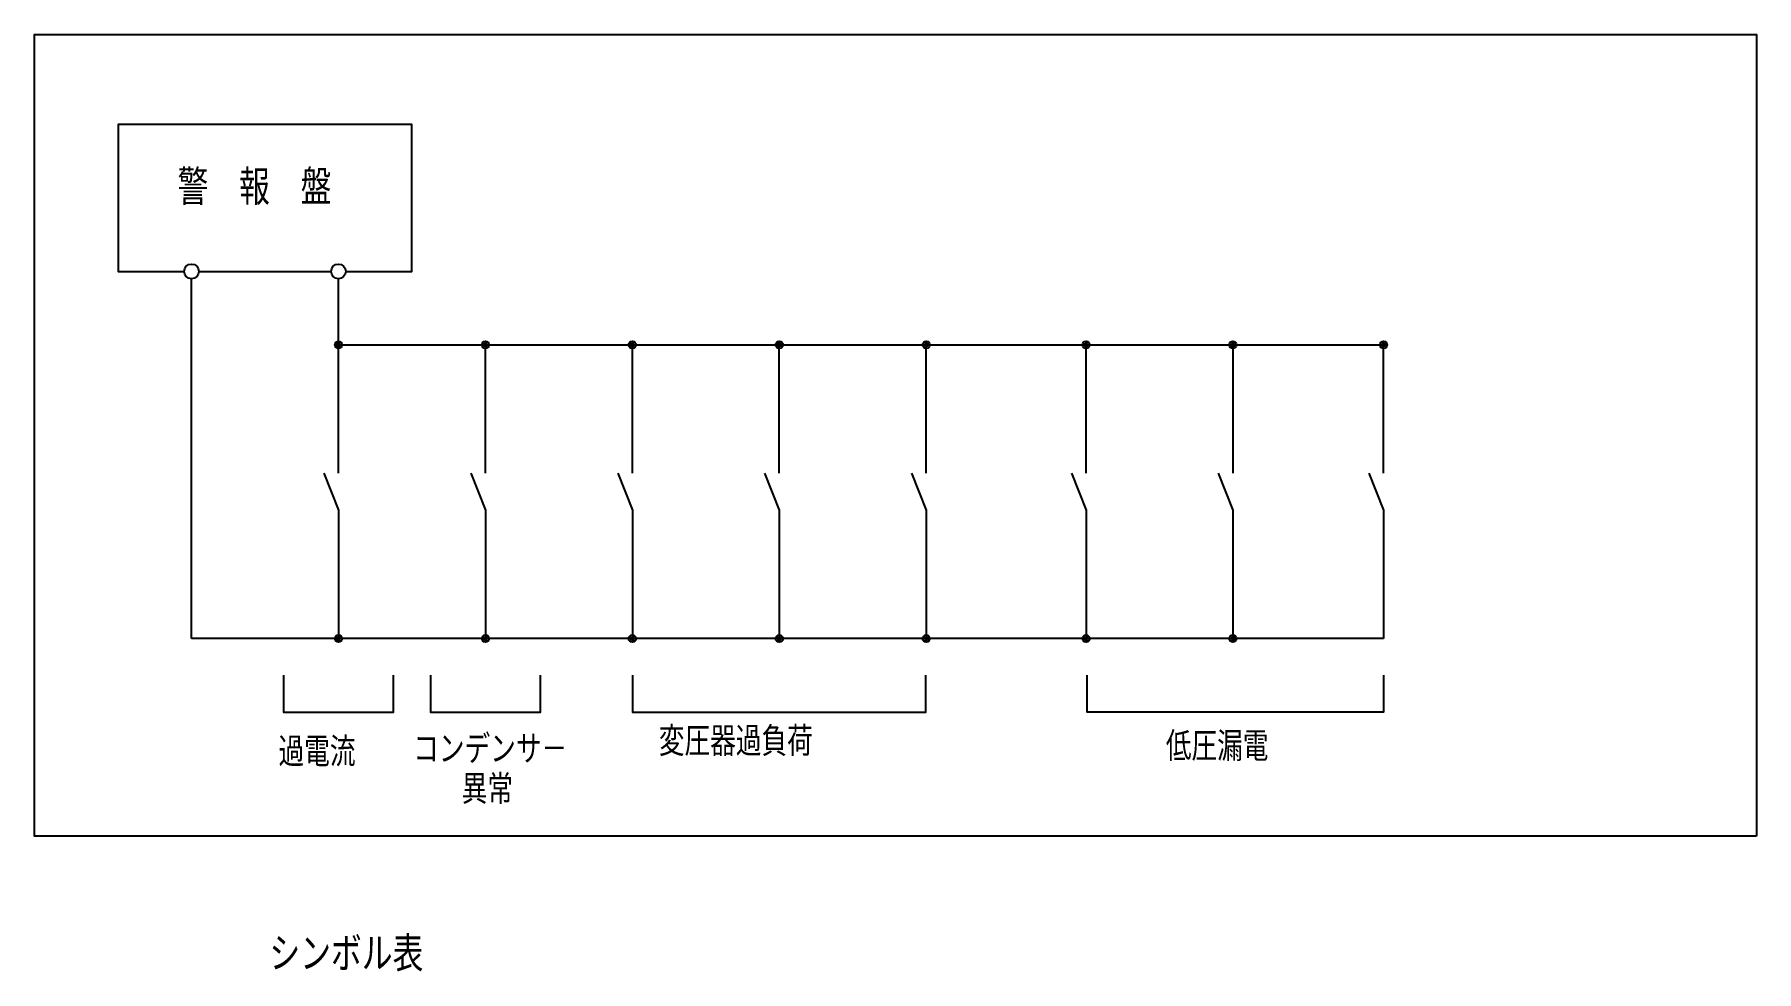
# Model space of a CAD drawing. Header units: millimetres. Extents: x 31 to 825, y 15 to 539.
# Drawn here: x 565.9 to 713.6, y 282.3 to 362.7 of the extents above; entities that cross this region are included whole.
import ezdxf
from ezdxf.enums import TextEntityAlignment as Align

# ---------------------------------------------------------------- set-up
doc = ezdxf.new("R2010")
doc.units = ezdxf.units.MM
doc.header["$LTSCALE"] = 0.2
for name, color, linetype in [('1_シンボル', 2, 'Continuous'), ('1_文字', 3, 'Continuous'), ('1_表', 7, 'Continuous'), ('1_配線_1', 1, 'Continuous')]:
    doc.layers.add(name, color=color, linetype=linetype)
doc.styles.get("Standard").update_dxf_attribs({"font": 'simplex.shx', "width": 0.8, "bigfont": 'extfont2.shx'})

msp = doc.modelspace()

# ---------------------------------------------------------------- linework, layer by layer
at = {"layer": '1_シンボル', "color": 2, "lineweight": -3}
for p, q in [((590.73, 325.04), (591.99, 321.89)), ((603.33, 325.04), (604.59, 321.89)), ((615.93, 325.04), (617.19, 321.89)), ((628.53, 325.04), (629.79, 321.89)), ((641.13, 325.04), (642.39, 321.89)), ((654.83, 325.04), (656.09, 321.89)), ((667.43, 325.04), (668.68, 321.89)), ((680.34, 325.04), (681.6, 321.89))]:
    msp.add_line(p, q, dxfattribs=at)
at = {"layer": '1_シンボル', "color": 7, "lineweight": -3}
for points in [[(592.62, 342.36), (598.29, 342.36), (598.29, 354.96), (573.09, 354.96), (573.09, 342.36), (578.76, 342.36)], [(580.02, 342.36), (591.36, 342.36)]]:
    msp.add_lwpolyline(points, dxfattribs=at)
at = {"layer": '1_シンボル', "lineweight": -3}
for centre, radius in [((579.39, 342.36), 0.63), ((591.99, 342.36), 0.63), ((591.99, 336.06), 0.315), ((591.99, 336.06), 0.158), ((604.59, 336.06), 0.315), ((604.59, 336.06), 0.158), ((617.19, 336.06), 0.315), ((617.19, 336.06), 0.158), ((629.79, 336.06), 0.315), ((629.79, 336.06), 0.158), ((642.39, 336.06), 0.315), ((642.39, 336.06), 0.158), ((656.09, 336.06), 0.315), ((656.09, 336.06), 0.158), ((668.68, 336.06), 0.315), ((668.68, 336.06), 0.158), ((681.6, 336.06), 0.315), ((681.6, 336.06), 0.158), ((591.99, 310.86), 0.315), ((591.99, 310.86), 0.158), ((604.59, 310.86), 0.315), ((604.59, 310.86), 0.158), ((617.19, 310.86), 0.315), ((617.19, 310.86), 0.158), ((629.79, 310.86), 0.315), ((629.79, 310.86), 0.158), ((642.39, 310.86), 0.315), ((642.39, 310.86), 0.158), ((656.09, 310.86), 0.315), ((656.09, 310.86), 0.158), ((668.68, 310.86), 0.315), ((668.68, 310.86), 0.158)]:
    msp.add_circle(centre, radius, dxfattribs=at)
at = {"layer": '1_文字', "lineweight": -3}
for points in [[(587.27, 307.71), (587.27, 304.56), (596.72, 304.56), (596.72, 307.71)], [(599.87, 307.71), (599.87, 304.56), (609.32, 304.56), (609.32, 307.71)], [(617.19, 307.71), (617.19, 304.56), (642.36, 304.56), (642.36, 307.71)], [(681.6, 307.71), (681.6, 304.56), (656.19, 304.56), (656.19, 307.71)]]:
    msp.add_lwpolyline(points, dxfattribs=at)
at = {"layer": '1_表', "color": 2, "lineweight": -3}
msp.add_lwpolyline([(713.58, 293.91), (565.92, 293.91), (565.92, 362.68), (713.58, 362.68)], close=True, dxfattribs=at)
at = {"layer": '1_配線_1', "lineweight": -3}
for p, q in [((579.39, 310.86), (579.39, 341.73)), ((591.99, 325.04), (591.99, 341.73)), ((591.99, 336.06), (681.92, 336.06)), ((604.59, 325.04), (604.59, 336.06)), ((617.19, 325.04), (617.19, 336.06)), ((629.79, 325.04), (629.79, 336.06)), ((642.39, 325.04), (642.39, 336.06)), ((656.09, 325.04), (656.09, 336.06)), ((668.68, 336.06), (668.68, 325.04)), ((681.6, 325.04), (681.6, 336.06)), ((591.99, 321.89), (591.99, 310.86)), ((604.59, 321.89), (604.59, 310.86)), ((617.19, 321.89), (617.19, 310.86)), ((629.79, 321.89), (629.79, 310.86)), ((642.39, 321.89), (642.39, 310.86)), ((656.09, 321.89), (656.09, 310.86)), ((668.68, 321.89), (668.68, 310.86)), ((681.6, 321.89), (681.6, 310.86)), ((681.6, 310.86), (579.39, 310.86))]:
    msp.add_line(p, q, dxfattribs=at)

# ---------------------------------------------------------------- texts
at = {"layer": '1_文字', "lineweight": -3, "width": 0.8}
for s, p in [('警\u3000報\u3000盤', (578.19, 347.16)), ('シンボル表', (586.07, 281.4))]:
    msp.add_text(s, height=3, dxfattribs=at).set_placement(p, align=Align.BOTTOM_LEFT)
for s, rotation, p in [('コンデンサ－', 0.0002, (598.4, 300.12)), ('変圧器過負荷', 359.9998, (619.46, 300.79)), ('低圧漏電', 359.9997, (662.93, 300.36)), ('過電流', 359.9996, (586.85, 299.89)), ('異常', 359.9993, (602.56, 296.68))]:
    msp.add_text(s, height=2.5, rotation=rotation, dxfattribs=at).set_placement(p)

doc.saveas('drawing.dxf')
